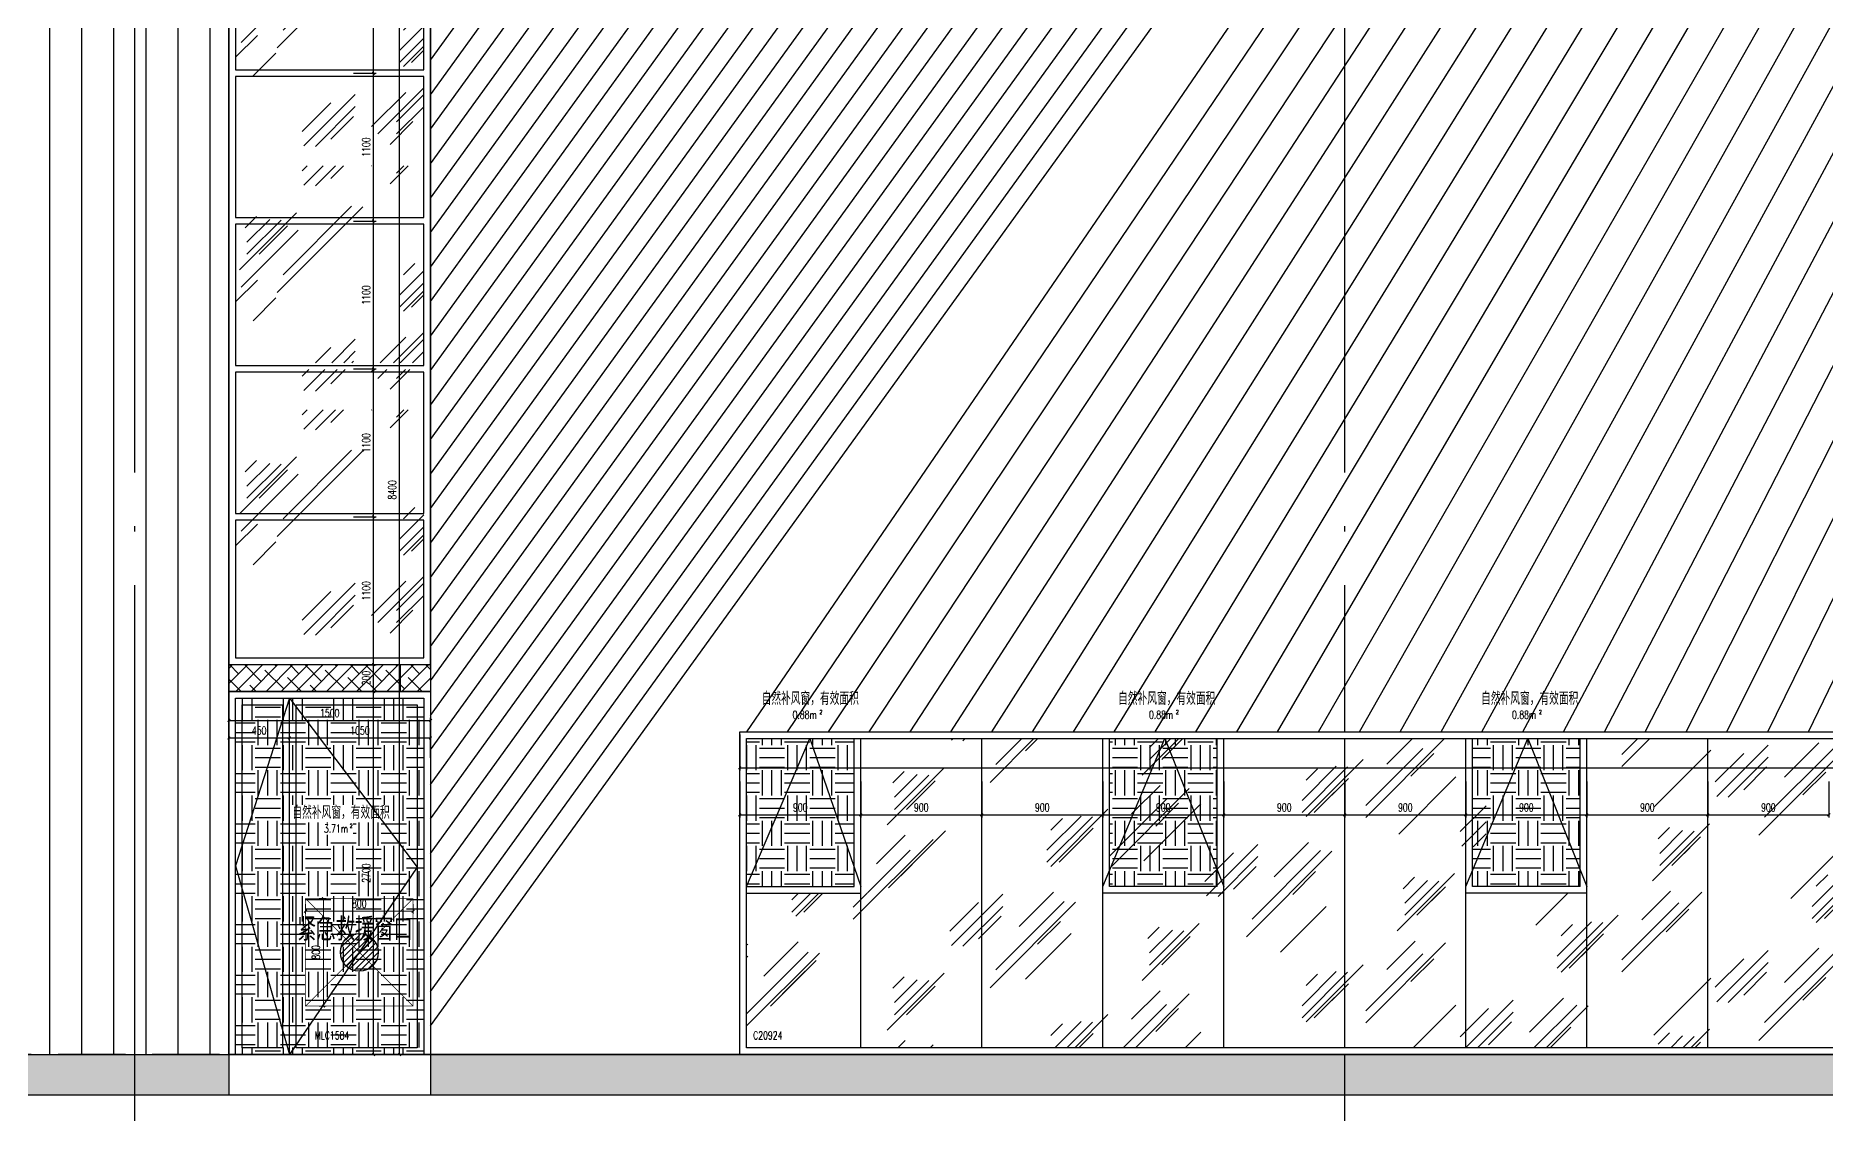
# Model space of a CAD drawing. Extents: x -4210259 to 293730, y -7499 to 868879.
# Drawn here: x -1019757 to -1006448, y 516801 to 524815 of the extents above; entities that cross this region are included whole.
import ezdxf

# ---------------------------------------------------------------- set-up
doc = ezdxf.new("R2010")
doc.units = 0
doc.header["$LTSCALE"] = 1000
doc.header["$MEASUREMENT"] = 0
for name, pattern in [('__DASH', [0.35, 0.25, -0.1]), ('DASH', [0.35, 0.25, -0.1]), ('DOTE', [2.42, 2, -0.2, 0.02, -0.2])]:
    doc.linetypes.add(name, pattern=pattern)
doc.layers.get('Defpoints').update_dxf_attribs({"color": 210})
for name, color, linetype in [('A-AXIS-DOTE', 14, 'DOTE'), ('A-HATCH-2', 251, 'Continuous'), ('A-LIN-V', 9, 'Continuous'), ('A-WINDOW', 140, 'Continuous'), ('A-彩色打印层', 22, 'Continuous'), ('A-门窗表显示尺寸', 160, 'Continuous'), ('AS-WALL', 40, 'Continuous'), ('AXIS', 3, 'Continuous'), ('PUB_DIM', 3, 'Continuous'), ('SPACE', 7, 'Continuous'), ('SPACE_HATCH', 8, 'Continuous'), ('参考线', 8, 'Continuous')]:
    doc.layers.add(name, color=color, linetype=linetype)
doc.layers.add('A-WALL-HATCH', color=8, linetype='Continuous', lineweight=13)
doc.styles.add('_TCH_DIM_T3', font='SIMPLEX', dxfattribs={"width": 0.705882, "bigfont": 'GBCBIG'})
doc.styles.add('_TCH_SPACE', font='SIMPLEX', dxfattribs={"height": 5, "bigfont": 'GBCBIG'})
doc.styles.add('A-DIM_T3', font='SIMPLEX', dxfattribs={"width": 0.705882, "bigfont": 'GBCBIG'})
doc.styles.add('A-STANDARD', font='SIMPLEX', dxfattribs={"bigfont": 'GBCBIG'})
doc.styles.add('STYLE1', font='')
doc.styles.get('STYLE1').set_extended_font_data('SimSun')
doc.dimstyles.new('_TCH_ARCH&&20', dxfattribs={"dimtxt": 59.5, "dimasz": 20, "dimexe": 20, "dimexo": 20, "dimgap": 25.25, "dimtad": 1, "dimdec": 0, "dimzin": 0, "dimdsep": 46, "dimtxsty": '_TCH_DIM_T3', "dimblk": 'ARCHTICK', "dimcen": 0.09, "dimclrt": 7, "dimazin": 2, "dimtfac": 1, "dimtdec": 0, "dimtix": 1, "dimtmove": 2, "dimatfit": 3, "dimfxl": 0, "dimtolj": 1, "dimtzin": 0, "dimarcsym": 0})
doc.dimstyles.new('A-DIM&&20', dxfattribs={"dimtxt": 59.5, "dimasz": 20, "dimexe": 20, "dimexo": 20, "dimgap": 25.25, "dimtad": 1, "dimdec": 0, "dimzin": 0, "dimdsep": 46, "dimtxsty": 'A-DIM_T3', "dimblk": 'ARCHTICK', "dimcen": 0.09, "dimclrt": 7, "dimazin": 2, "dimtfac": 1, "dimtdec": 0, "dimtix": 1, "dimtmove": 2, "dimatfit": 3, "dimfxl": 0, "dimtolj": 1, "dimtzin": 0, "dimarcsym": 0})
pattern_1 = [(0, (0, 0), (187.5, 187.5), [187.5, -187.5]), (0, (0, 70.31), (187.5, 187.5), [187.5, -187.5]), (0, (0, 140.62), (187.5, 187.5), [187.5, -187.5]), (90, (23.44, 164.06), (-187.5, 187.5), [187.5, -187.5]), (90, (93.75, 164.06), (-187.5, 187.5), [187.5, -187.5]), (90, (164.06, 164.06), (-187.5, 187.5), [187.5, -187.5])]

# ---------------------------------------------------------------- blocks, each defined once
blk = doc.blocks.new('_ArchTick')
at = {"color": 0, "linetype": 'ByBlock', "const_width": 0.4}
blk.add_lwpolyline([(-0.5, -0.5), (0.5, 0.5)], dxfattribs=at)
blk = doc.blocks.new('*D1271')
at = {"layer": 'A-门窗表显示尺寸', "color": 0, "lineweight": -2}
for p, q in [((161899, 519617), (161899, 519350)), ((182799, 519617), (182799, 519350)), ((161899, 519370), (182799, 519370))]:
    blk.add_line(p, q, dxfattribs=at)
at = {"layer": 'Defpoints', "color": 0}
for p in [(161899, 519637), (182799, 519637), (182799, 519370)]:
    blk.add_point(p, dxfattribs=at)
at = {"layer": 'A-门窗表显示尺寸', "color": 0, "lineweight": -2, "xscale": 20, "yscale": 20, "zscale": 20, "rotation": 180}
blk.add_blockref('_ArchTick', (161899, 519370), dxfattribs=at)
at = {"layer": 'A-门窗表显示尺寸', "color": 0, "lineweight": -2, "xscale": 20, "yscale": 20, "zscale": 20}
blk.add_blockref('_ArchTick', (182799, 519370), dxfattribs=at)
at = {"layer": 'A-门窗表显示尺寸', "color": 7, "insert": (172349, 519425), "char_height": 59.5, "attachment_point": 5, "style": 'A-DIM_T3'}
blk.add_mtext('\\A1;20900', dxfattribs=at)
blk = doc.blocks.new('*D1288')
at = {"layer": 'A-门窗表显示尺寸', "color": 0, "lineweight": -2}
for p, q in [((169099, 519267), (169099, 519000)), ((169999, 519267), (169999, 519000)), ((169099, 519020), (169999, 519020))]:
    blk.add_line(p, q, dxfattribs=at)
at = {"layer": 'Defpoints', "color": 0}
for p in [(169099, 519287), (169999, 519287), (169999, 519020)]:
    blk.add_point(p, dxfattribs=at)
at = {"layer": 'A-门窗表显示尺寸', "color": 0, "lineweight": -2, "xscale": 20, "yscale": 20, "zscale": 20, "rotation": 180}
blk.add_blockref('_ArchTick', (169099, 519020), dxfattribs=at)
at = {"layer": 'A-门窗表显示尺寸', "color": 0, "lineweight": -2, "xscale": 20, "yscale": 20, "zscale": 20}
blk.add_blockref('_ArchTick', (169999, 519020), dxfattribs=at)
at = {"layer": 'A-门窗表显示尺寸', "color": 7, "insert": (169549, 519075), "char_height": 59.5, "attachment_point": 5, "style": 'A-DIM_T3'}
blk.add_mtext('\\A1;900', dxfattribs=at)
blk = doc.blocks.new('*D1289')
at = {"layer": 'A-门窗表显示尺寸', "color": 0, "lineweight": -2}
for p, q in [((168199, 519267), (168199, 519000)), ((169099, 519267), (169099, 519000)), ((168199, 519020), (169099, 519020))]:
    blk.add_line(p, q, dxfattribs=at)
at = {"layer": 'Defpoints', "color": 0}
for p in [(168199, 519287), (169099, 519287), (169099, 519020)]:
    blk.add_point(p, dxfattribs=at)
at = {"layer": 'A-门窗表显示尺寸', "color": 0, "lineweight": -2, "xscale": 20, "yscale": 20, "zscale": 20, "rotation": 180}
blk.add_blockref('_ArchTick', (168199, 519020), dxfattribs=at)
at = {"layer": 'A-门窗表显示尺寸', "color": 0, "lineweight": -2, "xscale": 20, "yscale": 20, "zscale": 20}
blk.add_blockref('_ArchTick', (169099, 519020), dxfattribs=at)
at = {"layer": 'A-门窗表显示尺寸', "color": 7, "insert": (168649, 519075), "char_height": 59.5, "attachment_point": 5, "style": 'A-DIM_T3'}
blk.add_mtext('\\A1;900', dxfattribs=at)
blk = doc.blocks.new('*D1290')
at = {"layer": 'A-门窗表显示尺寸', "color": 0, "lineweight": -2}
for p, q in [((167299, 519267), (167299, 519000)), ((168199, 519267), (168199, 519000)), ((167299, 519020), (168199, 519020))]:
    blk.add_line(p, q, dxfattribs=at)
at = {"layer": 'Defpoints', "color": 0}
for p in [(167299, 519287), (168199, 519287), (168199, 519020)]:
    blk.add_point(p, dxfattribs=at)
at = {"layer": 'A-门窗表显示尺寸', "color": 0, "lineweight": -2, "xscale": 20, "yscale": 20, "zscale": 20, "rotation": 180}
blk.add_blockref('_ArchTick', (167299, 519020), dxfattribs=at)
at = {"layer": 'A-门窗表显示尺寸', "color": 0, "lineweight": -2, "xscale": 20, "yscale": 20, "zscale": 20}
blk.add_blockref('_ArchTick', (168199, 519020), dxfattribs=at)
at = {"layer": 'A-门窗表显示尺寸', "color": 7, "insert": (167749, 519075), "char_height": 59.5, "attachment_point": 5, "style": 'A-DIM_T3'}
blk.add_mtext('\\A1;900', dxfattribs=at)
blk = doc.blocks.new('*D1291')
at = {"layer": 'A-门窗表显示尺寸', "color": 0, "lineweight": -2}
for p, q in [((166399, 519267), (166399, 519000)), ((167299, 519267), (167299, 519000)), ((166399, 519020), (167299, 519020))]:
    blk.add_line(p, q, dxfattribs=at)
at = {"layer": 'Defpoints', "color": 0}
for p in [(166399, 519287), (167299, 519287), (167299, 519020)]:
    blk.add_point(p, dxfattribs=at)
at = {"layer": 'A-门窗表显示尺寸', "color": 0, "lineweight": -2, "xscale": 20, "yscale": 20, "zscale": 20, "rotation": 180}
blk.add_blockref('_ArchTick', (166399, 519020), dxfattribs=at)
at = {"layer": 'A-门窗表显示尺寸', "color": 0, "lineweight": -2, "xscale": 20, "yscale": 20, "zscale": 20}
blk.add_blockref('_ArchTick', (167299, 519020), dxfattribs=at)
at = {"layer": 'A-门窗表显示尺寸', "color": 7, "insert": (166849, 519075), "char_height": 59.5, "attachment_point": 5, "style": 'A-DIM_T3'}
blk.add_mtext('\\A1;900', dxfattribs=at)
blk = doc.blocks.new('*D1292')
at = {"layer": 'A-门窗表显示尺寸', "color": 0, "lineweight": -2}
for p, q in [((165499, 519267), (165499, 519000)), ((166399, 519267), (166399, 519000)), ((165499, 519020), (166399, 519020))]:
    blk.add_line(p, q, dxfattribs=at)
at = {"layer": 'Defpoints', "color": 0}
for p in [(165499, 519287), (166399, 519287), (166399, 519020)]:
    blk.add_point(p, dxfattribs=at)
at = {"layer": 'A-门窗表显示尺寸', "color": 0, "lineweight": -2, "xscale": 20, "yscale": 20, "zscale": 20, "rotation": 180}
blk.add_blockref('_ArchTick', (165499, 519020), dxfattribs=at)
at = {"layer": 'A-门窗表显示尺寸', "color": 0, "lineweight": -2, "xscale": 20, "yscale": 20, "zscale": 20}
blk.add_blockref('_ArchTick', (166399, 519020), dxfattribs=at)
at = {"layer": 'A-门窗表显示尺寸', "color": 7, "insert": (165949, 519075), "char_height": 59.5, "attachment_point": 5, "style": 'A-DIM_T3'}
blk.add_mtext('\\A1;900', dxfattribs=at)
blk = doc.blocks.new('*D1293')
at = {"layer": 'A-门窗表显示尺寸', "color": 0, "lineweight": -2}
for p, q in [((164599, 519267), (164599, 519000)), ((165499, 519267), (165499, 519000)), ((164599, 519020), (165499, 519020))]:
    blk.add_line(p, q, dxfattribs=at)
at = {"layer": 'Defpoints', "color": 0}
for p in [(164599, 519287), (165499, 519287), (165499, 519020)]:
    blk.add_point(p, dxfattribs=at)
at = {"layer": 'A-门窗表显示尺寸', "color": 0, "lineweight": -2, "xscale": 20, "yscale": 20, "zscale": 20, "rotation": 180}
blk.add_blockref('_ArchTick', (164599, 519020), dxfattribs=at)
at = {"layer": 'A-门窗表显示尺寸', "color": 0, "lineweight": -2, "xscale": 20, "yscale": 20, "zscale": 20}
blk.add_blockref('_ArchTick', (165499, 519020), dxfattribs=at)
at = {"layer": 'A-门窗表显示尺寸', "color": 7, "insert": (165049, 519075), "char_height": 59.5, "attachment_point": 5, "style": 'A-DIM_T3'}
blk.add_mtext('\\A1;900', dxfattribs=at)
blk = doc.blocks.new('*D1294')
at = {"layer": 'A-门窗表显示尺寸', "color": 0, "lineweight": -2}
for p, q in [((163699, 519267), (163699, 519000)), ((164599, 519267), (164599, 519000)), ((163699, 519020), (164599, 519020))]:
    blk.add_line(p, q, dxfattribs=at)
at = {"layer": 'Defpoints', "color": 0}
for p in [(163699, 519287), (164599, 519287), (164599, 519020)]:
    blk.add_point(p, dxfattribs=at)
at = {"layer": 'A-门窗表显示尺寸', "color": 0, "lineweight": -2, "xscale": 20, "yscale": 20, "zscale": 20, "rotation": 180}
blk.add_blockref('_ArchTick', (163699, 519020), dxfattribs=at)
at = {"layer": 'A-门窗表显示尺寸', "color": 0, "lineweight": -2, "xscale": 20, "yscale": 20, "zscale": 20}
blk.add_blockref('_ArchTick', (164599, 519020), dxfattribs=at)
at = {"layer": 'A-门窗表显示尺寸', "color": 7, "insert": (164149, 519075), "char_height": 59.5, "attachment_point": 5, "style": 'A-DIM_T3'}
blk.add_mtext('\\A1;900', dxfattribs=at)
blk = doc.blocks.new('*D1295')
at = {"layer": 'A-门窗表显示尺寸', "color": 0, "lineweight": -2}
for p, q in [((162799, 519267), (162799, 519000)), ((163699, 519267), (163699, 519000)), ((162799, 519020), (163699, 519020))]:
    blk.add_line(p, q, dxfattribs=at)
at = {"layer": 'Defpoints', "color": 0}
for p in [(162799, 519287), (163699, 519287), (163699, 519020)]:
    blk.add_point(p, dxfattribs=at)
at = {"layer": 'A-门窗表显示尺寸', "color": 0, "lineweight": -2, "xscale": 20, "yscale": 20, "zscale": 20, "rotation": 180}
blk.add_blockref('_ArchTick', (162799, 519020), dxfattribs=at)
at = {"layer": 'A-门窗表显示尺寸', "color": 0, "lineweight": -2, "xscale": 20, "yscale": 20, "zscale": 20}
blk.add_blockref('_ArchTick', (163699, 519020), dxfattribs=at)
at = {"layer": 'A-门窗表显示尺寸', "color": 7, "insert": (163249, 519075), "char_height": 59.5, "attachment_point": 5, "style": 'A-DIM_T3'}
blk.add_mtext('\\A1;900', dxfattribs=at)
blk = doc.blocks.new('*D1296')
at = {"layer": 'A-门窗表显示尺寸', "color": 0, "lineweight": -2}
for p, q in [((161899, 519267), (161899, 519000)), ((162799, 519267), (162799, 519000)), ((161899, 519020), (162799, 519020))]:
    blk.add_line(p, q, dxfattribs=at)
at = {"layer": 'Defpoints', "color": 0}
for p in [(161899, 519287), (162799, 519287), (162799, 519020)]:
    blk.add_point(p, dxfattribs=at)
at = {"layer": 'A-门窗表显示尺寸', "color": 0, "lineweight": -2, "xscale": 20, "yscale": 20, "zscale": 20, "rotation": 180}
blk.add_blockref('_ArchTick', (161899, 519020), dxfattribs=at)
at = {"layer": 'A-门窗表显示尺寸', "color": 0, "lineweight": -2, "xscale": 20, "yscale": 20, "zscale": 20}
blk.add_blockref('_ArchTick', (162799, 519020), dxfattribs=at)
at = {"layer": 'A-门窗表显示尺寸', "color": 7, "insert": (162349, 519075), "char_height": 59.5, "attachment_point": 5, "style": 'A-DIM_T3'}
blk.add_mtext('\\A1;900', dxfattribs=at)
blk = doc.blocks.new('*D1228')
at = {"layer": 'A-门窗表显示尺寸', "color": 0, "lineweight": -2}
for p, q in [((-1802664, 520137), (-1802494, 520137)), ((-1802514, 519937), (-1802514, 520137)), ((-1802664, 519937), (-1802494, 519937))]:
    blk.add_line(p, q, dxfattribs=at)
at = {"layer": 'Defpoints', "color": 0}
for p in [(-1802684, 520137), (-1802514, 520137), (-1802684, 519937)]:
    blk.add_point(p, dxfattribs=at)
at = {"layer": 'A-门窗表显示尺寸', "color": 0, "lineweight": -2, "xscale": 20, "yscale": 20, "zscale": 20}
for p, rotation in [((-1802514, 520137), 90), ((-1802514, 519937), 270)]:
    blk.add_blockref('_ArchTick', p, dxfattribs=dict(at, rotation=rotation))
at = {"layer": 'A-门窗表显示尺寸', "color": 7, "insert": (-1802569, 520037), "char_height": 59.5, "attachment_point": 5, "rotation": 90, "style": '_TCH_DIM_T3'}
blk.add_mtext('\\A1;200', dxfattribs=at)
blk = doc.blocks.new('*D1229')
at = {"layer": 'A-门窗表显示尺寸', "color": 0, "lineweight": -2}
for p, q in [((-1802664, 521237), (-1802494, 521237)), ((-1802514, 520137), (-1802514, 521237)), ((-1802664, 520137), (-1802494, 520137))]:
    blk.add_line(p, q, dxfattribs=at)
at = {"layer": 'Defpoints', "color": 0}
for p in [(-1802684, 521237), (-1802514, 521237), (-1802684, 520137)]:
    blk.add_point(p, dxfattribs=at)
at = {"layer": 'A-门窗表显示尺寸', "color": 0, "lineweight": -2, "xscale": 20, "yscale": 20, "zscale": 20}
for p, rotation in [((-1802514, 521237), 90), ((-1802514, 520137), 270)]:
    blk.add_blockref('_ArchTick', p, dxfattribs=dict(at, rotation=rotation))
at = {"layer": 'A-门窗表显示尺寸', "color": 7, "insert": (-1802569, 520687), "char_height": 59.5, "attachment_point": 5, "rotation": 90, "style": '_TCH_DIM_T3'}
blk.add_mtext('\\A1;1100', dxfattribs=at)
blk = doc.blocks.new('*D1230')
at = {"layer": 'A-门窗表显示尺寸', "color": 0, "lineweight": -2}
for p, q in [((-1802664, 522337), (-1802494, 522337)), ((-1802514, 521237), (-1802514, 522337)), ((-1802664, 521237), (-1802494, 521237))]:
    blk.add_line(p, q, dxfattribs=at)
at = {"layer": 'Defpoints', "color": 0}
for p in [(-1802684, 522337), (-1802514, 522337), (-1802684, 521237)]:
    blk.add_point(p, dxfattribs=at)
at = {"layer": 'A-门窗表显示尺寸', "color": 0, "lineweight": -2, "xscale": 20, "yscale": 20, "zscale": 20}
for p, rotation in [((-1802514, 522337), 90), ((-1802514, 521237), 270)]:
    blk.add_blockref('_ArchTick', p, dxfattribs=dict(at, rotation=rotation))
at = {"layer": 'A-门窗表显示尺寸', "color": 7, "insert": (-1802569, 521787), "char_height": 59.5, "attachment_point": 5, "rotation": 90, "style": '_TCH_DIM_T3'}
blk.add_mtext('\\A1;1100', dxfattribs=at)
blk = doc.blocks.new('*D1231')
at = {"layer": 'A-门窗表显示尺寸', "color": 0, "lineweight": -2}
for p, q in [((-1802664, 523437), (-1802494, 523437)), ((-1802514, 522337), (-1802514, 523437)), ((-1802664, 522337), (-1802494, 522337))]:
    blk.add_line(p, q, dxfattribs=at)
at = {"layer": 'Defpoints', "color": 0}
for p in [(-1802684, 523437), (-1802514, 523437), (-1802684, 522337)]:
    blk.add_point(p, dxfattribs=at)
at = {"layer": 'A-门窗表显示尺寸', "color": 0, "lineweight": -2, "xscale": 20, "yscale": 20, "zscale": 20}
for p, rotation in [((-1802514, 523437), 90), ((-1802514, 522337), 270)]:
    blk.add_blockref('_ArchTick', p, dxfattribs=dict(at, rotation=rotation))
at = {"layer": 'A-门窗表显示尺寸', "color": 7, "insert": (-1802569, 522887), "char_height": 59.5, "attachment_point": 5, "rotation": 90, "style": '_TCH_DIM_T3'}
blk.add_mtext('\\A1;1100', dxfattribs=at)
blk = doc.blocks.new('*D1232')
at = {"layer": 'A-门窗表显示尺寸', "color": 0, "lineweight": -2}
for p, q in [((-1802664, 524537), (-1802494, 524537)), ((-1802514, 523437), (-1802514, 524537)), ((-1802664, 523437), (-1802494, 523437))]:
    blk.add_line(p, q, dxfattribs=at)
at = {"layer": 'Defpoints', "color": 0}
for p in [(-1802684, 524537), (-1802514, 524537), (-1802684, 523437)]:
    blk.add_point(p, dxfattribs=at)
at = {"layer": 'A-门窗表显示尺寸', "color": 0, "lineweight": -2, "xscale": 20, "yscale": 20, "zscale": 20}
for p, rotation in [((-1802514, 524537), 90), ((-1802514, 523437), 270)]:
    blk.add_blockref('_ArchTick', p, dxfattribs=dict(at, rotation=rotation))
at = {"layer": 'A-门窗表显示尺寸', "color": 7, "insert": (-1802569, 523987), "char_height": 59.5, "attachment_point": 5, "rotation": 90, "style": '_TCH_DIM_T3'}
blk.add_mtext('\\A1;1100', dxfattribs=at)
blk = doc.blocks.new('*D1233')
at = {"layer": 'A-门窗表显示尺寸', "color": 0, "lineweight": -2}
for p, q in [((-1802664, 525637), (-1802494, 525637)), ((-1802514, 524537), (-1802514, 525637)), ((-1802664, 524537), (-1802494, 524537))]:
    blk.add_line(p, q, dxfattribs=at)
at = {"layer": 'Defpoints', "color": 0}
for p in [(-1802684, 525637), (-1802514, 525637), (-1802684, 524537)]:
    blk.add_point(p, dxfattribs=at)
at = {"layer": 'A-门窗表显示尺寸', "color": 0, "lineweight": -2, "xscale": 20, "yscale": 20, "zscale": 20}
for p, rotation in [((-1802514, 525637), 90), ((-1802514, 524537), 270)]:
    blk.add_blockref('_ArchTick', p, dxfattribs=dict(at, rotation=rotation))
at = {"layer": 'A-门窗表显示尺寸', "color": 7, "insert": (-1802569, 525087), "char_height": 59.5, "attachment_point": 5, "rotation": 90, "style": '_TCH_DIM_T3'}
blk.add_mtext('\\A1;1100', dxfattribs=at)
blk = doc.blocks.new('*D1234')
at = {"layer": 'A-门窗表显示尺寸', "color": 0, "lineweight": -2}
for p, q in [((-1802644, 525637), (-1802300, 525637)), ((-1802320, 517237), (-1802320, 525637)), ((-1802644, 517237), (-1802300, 517237))]:
    blk.add_line(p, q, dxfattribs=at)
at = {"layer": 'Defpoints', "color": 0}
for p in [(-1802664, 525637), (-1802320, 525637), (-1802664, 517237)]:
    blk.add_point(p, dxfattribs=at)
at = {"layer": 'A-门窗表显示尺寸', "color": 0, "lineweight": -2, "xscale": 20, "yscale": 20, "zscale": 20}
for p, rotation in [((-1802320, 525637), 90), ((-1802320, 517237), 270)]:
    blk.add_blockref('_ArchTick', p, dxfattribs=dict(at, rotation=rotation))
at = {"layer": 'A-门窗表显示尺寸', "color": 7, "insert": (-1802375, 521437), "char_height": 59.5, "attachment_point": 5, "rotation": 90, "style": '_TCH_DIM_T3'}
blk.add_mtext('\\A1;8400', dxfattribs=at)
blk = doc.blocks.new('*D1235')
at = {"layer": 'A-门窗表显示尺寸', "color": 0, "lineweight": -2}
for p, q in [((-1803590, 525103), (-1803590, 525272)), ((-1803590, 525252), (-1802090, 525252)), ((-1802090, 525103), (-1802090, 525272))]:
    blk.add_line(p, q, dxfattribs=at)
at = {"layer": 'Defpoints', "color": 0}
for p in [(-1802090, 525252), (-1803590, 525083), (-1802090, 525083)]:
    blk.add_point(p, dxfattribs=at)
at = {"layer": 'A-门窗表显示尺寸', "color": 0, "lineweight": -2, "xscale": 20, "yscale": 20, "zscale": 20, "rotation": 180}
blk.add_blockref('_ArchTick', (-1803590, 525252), dxfattribs=at)
at = {"layer": 'A-门窗表显示尺寸', "color": 0, "lineweight": -2, "xscale": 20, "yscale": 20, "zscale": 20}
blk.add_blockref('_ArchTick', (-1802090, 525252), dxfattribs=at)
at = {"layer": 'A-门窗表显示尺寸', "color": 7, "insert": (-1802840, 525307), "char_height": 59.5, "attachment_point": 5, "style": 'A-DIM_T3'}
blk.add_mtext('\\A1;1500', dxfattribs=at)
blk = doc.blocks.new('*D1453')
at = {"layer": 'Defpoints', "color": 0}
for p in [(-1646821, 507410), (-1646021, 507410), (-1646021, 507337)]:
    blk.add_point(p, dxfattribs=at)
at = {"layer": 'PUB_DIM', "color": 0, "lineweight": -2}
for p, q in [((-1646821, 507390), (-1646821, 507317)), ((-1646821, 507337), (-1646021, 507337)), ((-1646021, 507390), (-1646021, 507317))]:
    blk.add_line(p, q, dxfattribs=at)
at = {"layer": 'PUB_DIM', "color": 0, "lineweight": -2, "xscale": 20, "yscale": 20, "zscale": 20, "rotation": 180}
blk.add_blockref('_ArchTick', (-1646821, 507337), dxfattribs=at)
at = {"layer": 'PUB_DIM', "color": 0, "lineweight": -2, "xscale": 20, "yscale": 20, "zscale": 20}
blk.add_blockref('_ArchTick', (-1646021, 507337), dxfattribs=at)
at = {"layer": 'PUB_DIM', "color": 7, "insert": (-1646421, 507392), "char_height": 59.5, "attachment_point": 5, "style": '_TCH_DIM_T3'}
blk.add_mtext('\\A1;800', dxfattribs=at)
blk = doc.blocks.new('*D1454')
at = {"layer": 'Defpoints', "color": 0}
for p in [(-1646740, 507431), (-1646688, 507431), (-1646740, 506631)]:
    blk.add_point(p, dxfattribs=at)
at = {"layer": 'PUB_DIM', "color": 0, "lineweight": -2}
for p, q in [((-1646720, 507431), (-1646668, 507431)), ((-1646688, 506631), (-1646688, 507431)), ((-1646720, 506631), (-1646668, 506631))]:
    blk.add_line(p, q, dxfattribs=at)
at = {"layer": 'PUB_DIM', "color": 0, "lineweight": -2, "xscale": 20, "yscale": 20, "zscale": 20}
for p, rotation in [((-1646688, 507431), 90), ((-1646688, 506631), 270)]:
    blk.add_blockref('_ArchTick', p, dxfattribs=dict(at, rotation=rotation))
at = {"layer": 'PUB_DIM', "color": 7, "insert": (-1646743, 507031), "char_height": 59.5, "attachment_point": 5, "rotation": 90, "style": '_TCH_DIM_T3'}
blk.add_mtext('\\A1;800', dxfattribs=at)
blk = doc.blocks.new('*D1224')
at = {"layer": 'A-门窗表显示尺寸', "color": 0, "lineweight": -2}
for p, q in [((-1821600, 519937), (-1821444, 519937)), ((-1821464, 517237), (-1821464, 519937)), ((-1821600, 517237), (-1821444, 517237))]:
    blk.add_line(p, q, dxfattribs=at)
at = {"layer": 'Defpoints', "color": 0}
for p in [(-1821620, 519937), (-1821464, 519937), (-1821620, 517237)]:
    blk.add_point(p, dxfattribs=at)
at = {"layer": 'A-门窗表显示尺寸', "color": 0, "lineweight": -2, "xscale": 20, "yscale": 20, "zscale": 20}
for p, rotation in [((-1821464, 519937), 90), ((-1821464, 517237), 270)]:
    blk.add_blockref('_ArchTick', p, dxfattribs=dict(at, rotation=rotation))
at = {"layer": 'A-门窗表显示尺寸', "color": 7, "insert": (-1821519, 518587), "char_height": 59.5, "attachment_point": 5, "rotation": 90, "style": 'A-DIM_T3'}
blk.add_mtext('\\A1;2700', dxfattribs=at)
blk = doc.blocks.new('*D1225')
at = {"layer": 'A-门窗表显示尺寸', "color": 0, "lineweight": -2}
for p, q in [((-1822540, 519443), (-1822540, 519612)), ((-1822540, 519592), (-1822090, 519592)), ((-1822090, 519443), (-1822090, 519612))]:
    blk.add_line(p, q, dxfattribs=at)
at = {"layer": 'Defpoints', "color": 0}
for p in [(-1822090, 519592), (-1822540, 519423), (-1822090, 519423)]:
    blk.add_point(p, dxfattribs=at)
at = {"layer": 'A-门窗表显示尺寸', "color": 0, "lineweight": -2, "xscale": 20, "yscale": 20, "zscale": 20, "rotation": 180}
blk.add_blockref('_ArchTick', (-1822540, 519592), dxfattribs=at)
at = {"layer": 'A-门窗表显示尺寸', "color": 0, "lineweight": -2, "xscale": 20, "yscale": 20, "zscale": 20}
blk.add_blockref('_ArchTick', (-1822090, 519592), dxfattribs=at)
at = {"layer": 'A-门窗表显示尺寸', "color": 7, "insert": (-1822315, 519647), "char_height": 59.5, "attachment_point": 5, "style": 'A-DIM_T3'}
blk.add_mtext('\\A1;450', dxfattribs=at)
blk = doc.blocks.new('*D1226')
at = {"layer": 'A-门窗表显示尺寸', "color": 0, "lineweight": -2}
for p, q in [((-1822090, 519443), (-1822090, 519612)), ((-1822090, 519592), (-1821040, 519592)), ((-1821040, 519443), (-1821040, 519612))]:
    blk.add_line(p, q, dxfattribs=at)
at = {"layer": 'Defpoints', "color": 0}
for p in [(-1821040, 519592), (-1822090, 519423), (-1821040, 519423)]:
    blk.add_point(p, dxfattribs=at)
at = {"layer": 'A-门窗表显示尺寸', "color": 0, "lineweight": -2, "xscale": 20, "yscale": 20, "zscale": 20, "rotation": 180}
blk.add_blockref('_ArchTick', (-1822090, 519592), dxfattribs=at)
at = {"layer": 'A-门窗表显示尺寸', "color": 0, "lineweight": -2, "xscale": 20, "yscale": 20, "zscale": 20}
blk.add_blockref('_ArchTick', (-1821040, 519592), dxfattribs=at)
at = {"layer": 'A-门窗表显示尺寸', "color": 7, "insert": (-1821565, 519647), "char_height": 59.5, "attachment_point": 5, "style": 'A-DIM_T3'}
blk.add_mtext('\\A1;1050', dxfattribs=at)
blk = doc.blocks.new('*D1227')
at = {"layer": 'A-门窗表显示尺寸', "color": 0, "lineweight": -2}
for p, q in [((-1822540, 519573), (-1822540, 519742)), ((-1822540, 519722), (-1821040, 519722)), ((-1821040, 519573), (-1821040, 519742))]:
    blk.add_line(p, q, dxfattribs=at)
at = {"layer": 'Defpoints', "color": 0}
for p in [(-1821040, 519722), (-1822540, 519553), (-1821040, 519553)]:
    blk.add_point(p, dxfattribs=at)
at = {"layer": 'A-门窗表显示尺寸', "color": 0, "lineweight": -2, "xscale": 20, "yscale": 20, "zscale": 20, "rotation": 180}
blk.add_blockref('_ArchTick', (-1822540, 519722), dxfattribs=at)
at = {"layer": 'A-门窗表显示尺寸', "color": 0, "lineweight": -2, "xscale": 20, "yscale": 20, "zscale": 20}
blk.add_blockref('_ArchTick', (-1821040, 519722), dxfattribs=at)
at = {"layer": 'A-门窗表显示尺寸', "color": 7, "insert": (-1821790, 519777), "char_height": 59.5, "attachment_point": 5, "style": 'A-DIM_T3'}
blk.add_mtext('\\A1;1500', dxfattribs=at)
blk = doc.blocks.new('C21024-M')
at = {"layer": 'SPACE', "color": 1, "style": '_TCH_SPACE'}
for p in [(162061.7, 519837.5), (164712.5, 519837.5), (164712.5, 519837.5), (167412.5, 519837.5), (167412.5, 519837.5)]:
    blk.add_text('自然补风窗，有效面积', height=96.45, dxfattribs=at).set_placement(p)
at = {"layer": 'SPACE', "color": 1, "style": '_TCH_SPACE', "width": 0.705882}
for s, height, p in [('0.88m', 59.5, (162291.9, 519735.1)), ('2', 29.8, (162491.9, 519770.1)), ('0.88m', 59.5, (164942.7, 519735.1)), ('0.88m', 59.5, (164942.7, 519735.1)), ('2', 29.8, (165142.7, 519770.1)), ('2', 29.8, (165142.7, 519770.1)), ('0.88m', 59.5, (167642.7, 519735.1)), ('0.88m', 59.5, (167642.7, 519735.1)), ('2', 29.8, (167842.7, 519770.1)), ('2', 29.8, (167842.7, 519770.1))]:
    blk.add_text(s, height=height, dxfattribs=at).set_placement(p)
blk.add_wipeout([(161899.3, 517237.5), (182799.3, 517237.5), (182799.3, 519637.5), (161899.3, 519637.5)]).dxf.layer = '参考线'
at = {"layer": 'A-WALL-HATCH'}
h = blk.add_hatch(dxfattribs=at)
h.set_pattern_fill('玻璃2', color=256, scale=100, angle=180)
h.set_pattern_definition([(45, (1568211.1, 60), (0, 1527.35065), [600, -360, 600, -360, 240, -523.2816]), (45, (1568181.1, 90), (0, 1527.35065), [480, -600, 360, -360, 420, -463.2816]), (45, (1568181.1, 180), (0, 1527.35065), [360, -720, 240, -360, 540, -463.2816]), (45, (1568271.1, 90), (0, 1527.35065), [360, -720, 300, -1303.2815]), (45, (1568361.1, 180), (0, 1527.35065), [180, -900, 120, -1483.2815]), (45, (1568211.1, 330), (0, 1527.35065), [120, -900, 120, -480, 300, -763.2816]), (45, (1568751.1, 240), (0, 1527.35065), [600, -900, 720, -475.2816]), (45, (1568751.1, 150), (0, 1527.35065), [840, -600, 900, -355.2816]), (45, (1568901.1, 270), (0, -1697.0563), [600, -840, 480, -763.2816]), (45, (1568811.1, 450), (0, 1527.35065), [300, -1200, 360, -823.2816]), (45, (1568991.1, 360), (0, 1527.35065), [240, -1200, 240, -1003.2815])])
h.paths.add_polyline_path([(182749.3, 517287.5), (161949.3, 517287.5), (161949.3, 518437.5), (162849.3, 518437.5), (162849.3, 519587.5), (167449.3, 519587.5), (167449.3, 518437.5), (168249.3, 518437.5), (168249.3, 519587.5), (171949.3, 519587.5), (171949.3, 518437.5), (172749.3, 518437.5), (172749.3, 519587.5), (176449.3, 519587.5), (176449.3, 518437.5), (177249.3, 518437.5), (177249.3, 519587.5), (181849.3, 519587.5), (181849.3, 518437.5), (182749.3, 518437.5)])
at = {"layer": 'SPACE_HATCH'}
h = blk.add_hatch(dxfattribs=at)
h.set_pattern_fill('土壤', color=1, scale=50, style=0)
h.set_pattern_definition(pattern_1)
h.paths.add_polyline_path([(161949.3, 518487.5), (162749.3, 518487.5), (162749.3, 519587.5), (161949.3, 519587.5)])
h = blk.add_hatch(dxfattribs=at)
h.set_pattern_fill('土壤', color=1, scale=50, style=0)
h.set_pattern_definition(pattern_1)
h.paths.add_polyline_path([(165449.3, 518487.5), (164649.3, 518487.5), (164649.3, 519587.5), (165449.3, 519587.5)])
h = blk.add_hatch(dxfattribs=at)
h.set_pattern_fill('土壤', color=1, scale=50, style=0)
h.set_pattern_definition(pattern_1)
h.paths.add_polyline_path([(165449.3, 518487.5), (164649.3, 518487.5), (164649.3, 519587.5), (165449.3, 519587.5)])
h = blk.add_hatch(dxfattribs=at)
h.set_pattern_fill('土壤', color=1, scale=50, style=0)
h.set_pattern_definition(pattern_1)
h.paths.add_polyline_path([(168149.3, 518487.5), (167349.3, 518487.5), (167349.3, 519587.5), (168149.3, 519587.5)])
h = blk.add_hatch(dxfattribs=at)
h.set_pattern_fill('土壤', color=1, scale=50, style=0)
h.set_pattern_definition(pattern_1)
h.paths.add_polyline_path([(168149.3, 518487.5), (167349.3, 518487.5), (167349.3, 519587.5), (168149.3, 519587.5)])
at = {"layer": 'A-WINDOW'}
for p, q in [((162749.3, 518487.5), (162749.3, 519587.5)), ((162799.3, 517287.5), (162799.3, 519587.5)), ((163699.3, 517287.5), (163699.3, 519587.5)), ((164599.3, 517287.5), (164599.3, 519587.5)), ((164649.3, 518487.5), (164649.3, 519587.5)), ((165449.3, 518487.5), (165449.3, 519587.5)), ((165499.3, 517287.5), (165499.3, 519587.5)), ((166399.3, 517287.5), (166399.3, 519587.5)), ((167299.3, 517287.5), (167299.3, 519587.5)), ((167349.3, 518487.5), (167349.3, 519587.5)), ((168149.3, 518487.5), (168149.3, 519587.5)), ((168199.3, 517287.5), (168199.3, 519587.5)), ((169099.3, 517287.5), (169099.3, 519587.5)), ((161949.3, 518487.5), (162749.3, 518487.5)), ((161949.3, 518437.5), (162799.3, 518437.5)), ((165499.3, 518437.5), (164599.3, 518437.5)), ((165449.3, 518487.5), (164649.3, 518487.5)), ((168199.3, 518437.5), (167299.3, 518437.5)), ((168149.3, 518487.5), (167349.3, 518487.5))]:
    blk.add_line(p, q, dxfattribs=at)
for points in [[(182799.3, 517237.5), (161899.3, 517237.5), (161899.3, 519637.5), (182799.3, 519637.5)], [(182749.3, 517287.5), (161949.3, 517287.5), (161949.3, 519587.5), (182749.3, 519587.5)]]:
    blk.add_lwpolyline(points, close=True, dxfattribs=at)
for points in [[(161949.3, 518487.5), (162420, 519587.5), (162799.3, 518487.5)], [(164599.3, 518487.5), (165060, 519587.5), (165499.3, 518487.5)], [(167299.3, 518487.5), (167760, 519587.5), (168199.3, 518487.5)]]:
    blk.add_lwpolyline(points, dxfattribs=at)
at = {"layer": 'A-门窗表显示尺寸', "color": 3, "style": 'A-STANDARD', "width": 0.705882}
blk.add_text('C20924', height=59.5, dxfattribs=at).set_placement((161998.9, 517350))
at = {"layer": 'A-门窗表显示尺寸'}
for p1, p2, picture, middle in [((161899.3, 519637.5), (182799.3, 519637.5), '*D1271', (172349.3, 519425)), ((161899.3, 519287.5), (162799.3, 519287.5), '*D1296', (162349.3, 519075)), ((162799.3, 519287.5), (163699.3, 519287.5), '*D1295', (163249.3, 519075)), ((163699.3, 519287.5), (164599.3, 519287.5), '*D1294', (164149.3, 519075)), ((164599.3, 519287.5), (165499.3, 519287.5), '*D1293', (165049.3, 519075)), ((165499.3, 519287.5), (166399.3, 519287.5), '*D1292', (165949.3, 519075)), ((166399.3, 519287.5), (167299.3, 519287.5), '*D1291', (166849.3, 519075)), ((167299.3, 519287.5), (168199.3, 519287.5), '*D1290', (167749.3, 519075)), ((168199.3, 519287.5), (169099.3, 519287.5), '*D1289', (168649.3, 519075)), ((169099.3, 519287.5), (169999.3, 519287.5), '*D1288', (169549.3, 519075))]:
    dim = blk.add_aligned_dim(p1=p1, p2=p2, distance=-267.5, dimstyle='A-DIM&&20', dxfattribs=at)
    dim.commit()
    dim.dimension.update_dxf_attribs({"geometry": picture, "text_midpoint": middle})
blk = doc.blocks.new('C1454')
at = {"layer": 'A-HATCH-2'}
h = blk.add_hatch(dxfattribs=at)
h.set_pattern_fill('ANSI38', color=256, scale=50)
h.set_pattern_definition([(45, (0, 0), (-56.1266008, 56.1266008), []), (135, (0, 0), (-168.3798023, 56.1266008), [198.4375, -119.0625])])
h.paths.add_polyline_path([(-1803590.4, 520137.5), (-1802090.4, 520137.5), (-1802090.4, 519937.5), (-1803590.4, 519937.5)])
at = {"layer": 'A-WALL-HATCH'}
h = blk.add_hatch(dxfattribs=at)
h.set_pattern_fill('玻璃2', color=256, scale=100)
h.set_pattern_definition([(45, (2950370, 40), (0, 1527.35065), [600, -360, 600, -360, 240, -523.28157]), (45, (2950340, 70), (0, 1527.35065), [480, -600, 360, -360, 420, -463.28157]), (45, (2950340, 160), (0, 1527.35065), [360, -720, 240, -360, 540, -463.28157]), (45, (2950430, 70), (0, 1527.35065), [360, -720, 300, -1303.2815]), (45, (2950520, 160), (0, 1527.35065), [180, -900, 120, -1483.2815]), (45, (2950370, 310), (0, 1527.35065), [120, -900, 120, -480, 300, -763.28157]), (45, (2950910, 220), (0, 1527.35065), [600, -900, 720, -475.28157]), (45, (2950910, 130), (0, 1527.35065), [840, -600, 900, -355.28157]), (45, (2951060, 250), (0, -1697.05627), [600, -840, 480, -763.28157]), (45, (2950970, 430), (0, 1527.35065), [300, -1200, 360, -823.28157]), (45, (2951150, 340), (0, 1527.35065), [240, -1200, 240, -1003.2815])])
h.paths.add_polyline_path([(-1803540.4, 523867.5), (-1802140.4, 523867.5), (-1802140.4, 525567.5), (-1803540.4, 525567.5)])
h = blk.add_hatch(dxfattribs=at)
h.set_pattern_fill('玻璃2', color=256, scale=100)
h.set_pattern_definition([(45, (2950370, -1780), (0, 1527.35065), [600, -360, 600, -360, 240, -523.28157]), (45, (2950340, -1750), (0, 1527.35065), [480, -600, 360, -360, 420, -463.28157]), (45, (2950340, -1660), (0, 1527.35065), [360, -720, 240, -360, 540, -463.28157]), (45, (2950430, -1750), (0, 1527.35065), [360, -720, 300, -1303.2815]), (45, (2950520, -1660), (0, 1527.35065), [180, -900, 120, -1483.2815]), (45, (2950370, -1510), (0, 1527.35065), [120, -900, 120, -480, 300, -763.28157]), (45, (2950910, -1600), (0, 1527.35065), [600, -900, 720, -475.28157]), (45, (2950910, -1690), (0, 1527.35065), [840, -600, 900, -355.28157]), (45, (2951060, -1570), (0, -1697.05627), [600, -840, 480, -763.28157]), (45, (2950970, -1390), (0, 1527.35065), [300, -1200, 360, -823.28157]), (45, (2951150, -1480), (0, 1527.35065), [240, -1200, 240, -1003.2815])])
h.paths.add_polyline_path([(-1802140.4, 522332.5), (-1803540.4, 522332.5), (-1803540.4, 522047.5), (-1802140.4, 522047.5)])
h.paths.add_polyline_path([(-1803540.4, 522382.5), (-1802140.4, 522382.5), (-1802140.4, 523847.5), (-1803540.4, 523847.5)])
h = blk.add_hatch(dxfattribs=at)
h.set_pattern_fill('玻璃2', color=256, scale=100)
h.set_pattern_definition([(45, (2950370, -3595), (0, 1527.35065), [600, -360, 600, -360, 240, -523.28157]), (45, (2950340, -3565), (0, 1527.35065), [480, -600, 360, -360, 420, -463.28157]), (45, (2950340, -3475), (0, 1527.35065), [360, -720, 240, -360, 540, -463.28157]), (45, (2950430, -3565), (0, 1527.35065), [360, -720, 300, -1303.2815]), (45, (2950520, -3475), (0, 1527.35065), [180, -900, 120, -1483.2815]), (45, (2950370, -3325), (0, 1527.35065), [120, -900, 120, -480, 300, -763.28157]), (45, (2950910, -3415), (0, 1527.35065), [600, -900, 720, -475.28157]), (45, (2950910, -3505), (0, 1527.35065), [840, -600, 900, -355.28157]), (45, (2951060, -3385), (0, -1697.05627), [600, -840, 480, -763.28157]), (45, (2950970, -3205), (0, 1527.35065), [300, -1200, 360, -823.28157]), (45, (2951150, -3295), (0, 1527.35065), [240, -1200, 240, -1003.2815])])
h.paths.add_polyline_path([(-1803540.4, 520232.5), (-1802140.4, 520232.5), (-1802140.4, 522032.5), (-1803540.4, 522032.5)])
at = {"layer": 'A-LIN-V'}
for p, q in [((-1803590.4, 525637.5), (-1802090.4, 525637.5)), ((-1803590.4, 520137.5), (-1802190.4, 520137.5))]:
    blk.add_line(p, q, dxfattribs=at)
at = {"layer": 'A-WALL-HATCH'}
blk.add_line((-1802314.3, 519937.5), (-1802314.3, 520137.5), dxfattribs=at)
at = {"layer": 'A-WINDOW'}
for p, q in [((-1803590.4, 520117.5), (-1803590.4, 525637.5)), ((-1803590.4, 525637.5), (-1802090.4, 525637.5)), ((-1802090.4, 520117.5), (-1802090.4, 525637.5)), ((-1803590.4, 520137.5), (-1802090.4, 520137.5))]:
    blk.add_line(p, q, dxfattribs=at)
for points in [[(-1803540.4, 524562.5), (-1802140.4, 524562.5), (-1802140.4, 525587.5), (-1803540.4, 525587.5)], [(-1803540.4, 523462.5), (-1802140.4, 523462.5), (-1802140.4, 524512.5), (-1803540.4, 524512.5)], [(-1803540.4, 522362.5), (-1802140.4, 522362.5), (-1802140.4, 523412.5), (-1803540.4, 523412.5)], [(-1803540.4, 522312.5), (-1803540.4, 521262.5), (-1802140.4, 521262.5), (-1802140.4, 522312.5)], [(-1803540.4, 520187.5), (-1802140.4, 520187.5), (-1802140.4, 521212.5), (-1803540.4, 521212.5)], [(-1803590.4, 520137.5), (-1802090.4, 520137.5), (-1802090.4, 519937.5), (-1803590.4, 519937.5)]]:
    blk.add_lwpolyline(points, close=True, dxfattribs=at)
at = {"layer": 'A-门窗表显示尺寸'}
for p1, p2, distance, dimstyle, picture, middle in [((-1802684.3, 524537.5), (-1802684.3, 525637.5), -170, '_TCH_ARCH&&20', '*D1233', (-1802569.3, 525087.5)), ((-1802664.3, 517237.5), (-1802664.3, 525637.5), -344.3, '_TCH_ARCH&&20', '*D1234', (-1802375, 521437.5)), ((-1803590.4, 525082.5), (-1802090.4, 525082.5), 169.5, 'A-DIM&&20', '*D1235', (-1802840.4, 525307)), ((-1802684.3, 523437.5), (-1802684.3, 524537.5), -170, '_TCH_ARCH&&20', '*D1232', (-1802569.3, 523987.5)), ((-1802684.3, 522337.5), (-1802684.3, 523437.5), -170, '_TCH_ARCH&&20', '*D1231', (-1802569.3, 522887.5)), ((-1802684.3, 521237.5), (-1802684.3, 522337.5), -170, '_TCH_ARCH&&20', '*D1230', (-1802569.3, 521787.5)), ((-1802684.3, 520137.5), (-1802684.3, 521237.5), -170, '_TCH_ARCH&&20', '*D1229', (-1802569.3, 520687.5)), ((-1802684.3, 519937.5), (-1802684.3, 520137.5), -170, '_TCH_ARCH&&20', '*D1228', (-1802569.3, 520037.5))]:
    dim = blk.add_aligned_dim(p1=p1, p2=p2, distance=distance, dimstyle=dimstyle, dxfattribs=at)
    dim.commit()
    dim.dimension.update_dxf_attribs({"geometry": picture, "text_midpoint": middle})
blk = doc.blocks.new('w4243')
at = {"layer": 'A-彩色打印层'}
h = blk.add_hatch(dxfattribs=at)
h.set_pattern_fill('ANSI31', color=1, scale=20)
h.set_pattern_definition([(45, (-3059238.806, -1095315.762), (-22.4506403, 22.4506403), [])])
edge = h.paths.add_edge_path()
edge.add_arc((-1646421.1, 507031.1), 140.7, 0, 360)
at = {"layer": 'A-彩色打印层', "linetype": 'DASH', "const_width": 5}
blk.add_lwpolyline([(-1646821.1, 507431.1), (-1646021.1, 507431.1), (-1646021.1, 506631.1), (-1646821.1, 506631.1)], close=True, dxfattribs=at)
for points in [[(-1646821.1, 507431.1), (-1646021.1, 506631.1)], [(-1646021.1, 507431.1), (-1646821.1, 506631.1)]]:
    blk.add_lwpolyline(points, dxfattribs=at)
at = {"layer": 'A-彩色打印层', "ltscale": 0.5}
blk.add_circle((-1646421.1, 507031.1), 140.7, dxfattribs=at)
at = {"layer": 'AXIS', "linetype": 'Continuous', "style": 'STYLE1', "width": 0.7}
blk.add_text('紧急救援窗口', height=150, dxfattribs=at).set_placement((-1646882.7, 507134))
at = {"layer": 'PUB_DIM'}
for p1, p2, distance, picture, middle in [((-1646821.1, 507410), (-1646021.1, 507410), -73.3, '*D1453', (-1646421.1, 507391.7)), ((-1646739.9, 506631.1), (-1646739.9, 507431.1), -51.4, '*D1454', (-1646743.4, 507031.1))]:
    dim = blk.add_aligned_dim(p1=p1, p2=p2, distance=distance, dimstyle='_TCH_ARCH&&20', dxfattribs=at)
    dim.commit()
    dim.dimension.update_dxf_attribs({"geometry": picture, "text_midpoint": middle})
blk = doc.blocks.new('WM1328')
at = {"layer": 'SPACE_HATCH'}
h = blk.add_hatch(dxfattribs=at)
h.set_pattern_fill('土壤', color=1, scale=50, style=0)
h.set_pattern_definition(pattern_1)
h.paths.add_polyline_path([(-1821090.4, 517237.5), (-1822490.4, 517237.5), (-1822490.4, 519887.5), (-1821090.4, 519887.5)])
h.paths.add_polyline_path([(-1822080.6, 518964), (-1821376.2, 518964), (-1821376.2, 519094), (-1822080.6, 519094)])
h.paths.add_polyline_path([(-1821841.8, 518870.8), (-1821616.4, 518870.8), (-1821616.4, 518955), (-1821841.8, 518955)])
at = {"layer": 'A-WINDOW'}
for p, q in [((-1822540.4, 519937.5), (-1821040.4, 519937.5)), ((-1822540.4, 517237.5), (-1822540.4, 519937.5)), ((-1822490.4, 517237.5), (-1822490.4, 519887.5)), ((-1822490.4, 519887.5), (-1822090.4, 519887.5)), ((-1822440.4, 517287.5), (-1822440.4, 519837.5)), ((-1822440.4, 519837.5), (-1822140.4, 519837.5)), ((-1822140.4, 519837.5), (-1822140.4, 517287.5)), ((-1822090.4, 517237.5), (-1822090.4, 519887.5)), ((-1822090.4, 519887.5), (-1821090.4, 519887.5)), ((-1822040, 517287.5), (-1822040, 519837.5)), ((-1822040, 519837.5), (-1821140.4, 519837.5)), ((-1821140.4, 519837.5), (-1821140.4, 517287.5)), ((-1821090.4, 519887.5), (-1821090.4, 517237.5)), ((-1821040.4, 519937.5), (-1821040.4, 517237.5)), ((-1821040.4, 517237.5), (-1822540.4, 517237.5)), ((-1822140.4, 517287.5), (-1822440.4, 517287.5)), ((-1821140.4, 517287.5), (-1822040, 517287.5))]:
    blk.add_line(p, q, dxfattribs=at)
for points in [[(-1822090.4, 519887.5), (-1822490.4, 518640), (-1822090.4, 517237.5)], [(-1822090.4, 519887.5), (-1821140.4, 518630), (-1822090.4, 517237.5)]]:
    blk.add_lwpolyline(points, dxfattribs=at)
at = {"layer": 'A-WALL-HATCH'}
blk.add_blockref('w4243', (-175149.2, 10966.4), dxfattribs=at)
at = {"layer": 'A-门窗表显示尺寸', "color": 3, "style": 'A-STANDARD', "width": 0.705882}
blk.add_text('MLC1584', height=59.5, dxfattribs=at).set_placement((-1821900, 517350))
at = {"layer": 'SPACE', "color": 1, "style": '_TCH_SPACE'}
blk.add_text('自然补风窗，有效面积', height=96.45, dxfattribs=at).set_placement((-1822067.6, 518990))
at = {"layer": 'SPACE', "color": 1, "style": '_TCH_SPACE', "width": 0.705882}
for s, height, p in [('3.71m', 59.5, (-1821833.4, 518887.6)), ('2', 29.8, (-1821641.4, 518922.6))]:
    blk.add_text(s, height=height, dxfattribs=at).set_placement(p)
at = {"layer": 'A-门窗表显示尺寸'}
for p1, p2, distance, picture, middle in [((-1821620.4, 517237.5), (-1821620.4, 519937.5), -156.1, '*D1224', (-1821519.3, 518587.5)), ((-1822540.4, 519552.5), (-1821040.4, 519552.5), 169.5, '*D1227', (-1821790.4, 519777)), ((-1822540.4, 519422.5), (-1822090.4, 519422.5), 169.5, '*D1225', (-1822315.4, 519647)), ((-1822090.4, 519422.5), (-1821040.4, 519422.5), 169.5, '*D1226', (-1821565.4, 519647))]:
    dim = blk.add_aligned_dim(p1=p1, p2=p2, distance=distance, dimstyle='A-DIM&&20', dxfattribs=at)
    dim.commit()
    dim.dimension.update_dxf_attribs({"geometry": picture, "text_midpoint": middle})

msp = doc.modelspace()

# ---------------------------------------------------------------- hatches: boundary and pattern name
at = {"layer": 'A-HATCH-2'}
h = msp.add_hatch(dxfattribs=at)
h.set_pattern_fill('ANSI31', color=256, scale=150, angle=45)
h.set_pattern_definition([(90, (0, 0), (-238.125, 0), [])])
h.paths.add_polyline_path([(-1018320.7, 534887.5), (-1043820.7, 534887.5), (-1043820.7, 525637.5), (-1043820.7, 520237.5), (-1043820.7, 520037.5), (-1043820.7, 517237.5), (-1043400, 517237.5), (-1028020.7, 517237.5), (-1026520.7, 517237.5), (-1026520.7, 522237.5), (-1020520.7, 522237.5), (-1020520.7, 517237.5), (-1018320.7, 517237.5)])
h.paths.add_polyline_path([(-1028820.7, 519637.5), (-1028820.7, 517237.5), (-1041520.7, 517237.5), (-1041520.7, 519637.5)])
h.paths.add_polyline_path([(-1028870.7, 519587.5), (-1028870.7, 517287.5), (-1041470.7, 517287.5), (-1041470.7, 519587.5)], flags=16)
h.paths.add_polyline_path([(-1029078.5, 518348.6), (-1029078.5, 518526.3), (-1029167.7, 518526.3), (-1029167.7, 518348.6)], flags=0)
h.paths.add_polyline_path([(-1035275.5, 519380.4), (-1035065.8, 519380.4), (-1035065.8, 519469.6), (-1035275.5, 519469.6)], flags=0)
h.paths.add_polyline_path([(-1041435.9, 517335.1), (-1041182.2, 517335.1), (-1041182.2, 517424.4), (-1041435.9, 517424.4)], flags=0)
h = msp.add_hatch(dxfattribs=at)
h.set_pattern_fill('ANSI31', color=256, scale=150, angle=45)
h.set_pattern_definition([(90, (-40599514146.96, -3384804562), (-238.125, -2e-30), [])])
h.paths.add_polyline_path([(-1016820.7, 517237.5), (-1014520.7, 517237.5), (-1014520.7, 519637.5), (-993620.7, 519637.5), (-993620.7, 517237.5), (-1016870.7, 517237.5), (-1016820.7, 517237.5), (-991320.7, 517237.5), (-991320.7, 534887.5), (-1016820.7, 534887.5)])

# ---------------------------------------------------------------- linework, layer by layer
at = {"layer": 'A-AXIS-DOTE', "ltscale": 2}
for p, q in [((-1019020.7, 511887.5), (-1019020.7, 538485.1)), ((-1010020.7, 511887.5), (-1010020.7, 538485.1))]:
    msp.add_line(p, q, dxfattribs=at)
at = {"layer": 'A-AXIS-DOTE', "linetype": '__DASH', "ltscale": 2}
msp.add_line((-940690, 517237.5), (-1111279.8, 517237.5), dxfattribs=at)
at = {"layer": 'A-LIN-V'}
for p, q in [((-1018320.7, 534887.5), (-1018320.7, 516937.5)), ((-1016820.7, 534887.5), (-1016820.7, 516937.5))]:
    msp.add_line(p, q, dxfattribs=at)
at = {"layer": 'AS-WALL'}
msp.add_line((-1111279.8, 516937.5), (-940690, 516937.5), dxfattribs=at)

# ---------------------------------------------------------------- block references
msp.add_blockref('WM1328', (804219.7, 0))
at = {"layer": 'A-LIN-V'}
msp.add_blockref('C1454', (785269.7, 0), dxfattribs=at)

# ---------------------------------------------------------------- next in the draw order: block references
msp.add_blockref('C21024-M', (-1176420, 0), dxfattribs=at)

# ---------------------------------------------------------------- next in the draw order: hatches: boundary and pattern name
at = {"layer": 'A-HATCH-2'}
h = msp.add_hatch(dxfattribs=at)
h.set_pattern_fill('ANSI38', color=256, scale=150)
h.set_pattern_definition([(45, (0, 0), (-168.3798, 168.3798), []), (135, (0, 0), (-505.139407, 168.3798), [595.3125, -357.1875])])
h.paths.add_polyline_path([(-962820.7, 517237.5), (-946220.7, 517237.5), (-946220.7, 516937.5), (-962820.7, 516937.5)])
h.paths.add_polyline_path([(-967020.7, 516937.5), (-964320.7, 516937.5), (-964320.7, 517237.5), (-967020.7, 517237.5)])
h.paths.add_polyline_path([(-1016820.7, 517237.5), (-972020.7, 517237.5), (-972020.7, 516937.5), (-1016820.7, 516937.5)])
h.paths.add_polyline_path([(-1020520.7, 516937.5), (-1018320.7, 516937.5), (-1018320.7, 517237.5), (-1020520.7, 517237.5)])
h.paths.add_polyline_path([(-1070820.7, 516937.5), (-1026520.7, 516937.5), (-1026520.7, 517237.5), (-1070820.7, 517237.5)])
h.paths.add_polyline_path([(-1075020.7, 516937.5), (-1072320.7, 516937.5), (-1072320.7, 517237.5), (-1075020.7, 517237.5)])
h.paths.add_polyline_path([(-1104220.7, 516937.5), (-1080020.7, 516937.5), (-1080020.7, 517237.5), (-1104220.7, 517237.5)])

# ---------------------------------------------------------------- next in the draw order: linework, layer by layer
at = {"layer": 'A-LIN-V'}
msp.add_line((-1104220.7, 517237.5), (-946220.7, 517237.5), dxfattribs=at)

doc.saveas('drawing.dxf')
